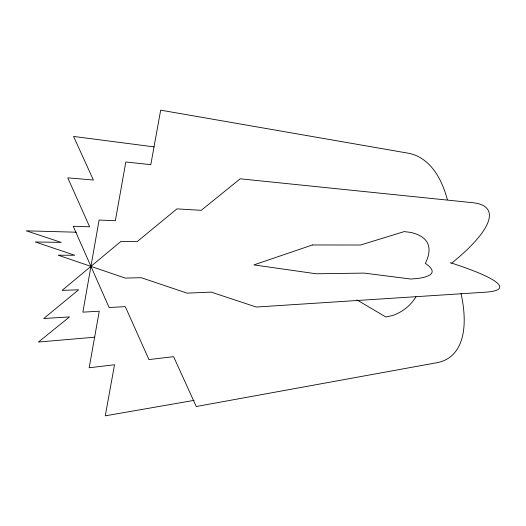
<?xml version="1.0" encoding="UTF-8"?>
<svg xmlns="http://www.w3.org/2000/svg" width="526" height="526" viewBox="0 0 526 526"><rect width="100%" height="100%" fill="white"/><g stroke="black" fill="none" stroke-linecap="round" stroke-linejoin="round"><path stroke-width="0.79" d="M194.127 400.365L105.266 415.836L114.523 364.755L89.177 367.766L99.25 311.195L82.884 312.148L99.092 220.059L115.358 220.736L125.819 161.969L150.791 164.677L160.673 110.164L407.946 153.151A162.488 77.164 -72.8 0 1 447.33 199.63M94.89 337.179L38.444 342.045L69.504 316.915L43.724 318.526L78.617 289.8L62.127 290.359L120.967 241.381L137.076 241.684L176.92 208.888L201.241 210.321L240.198 178.801L472.552 202.681A160.318 39.588 -27.2 0 1 451.722 263.131A160.003 19.094 11.7 0 1 485.268 292.2L256.261 307.046L211.228 292.121L187.065 293.146L141.297 277.715L125.221 278.076L58.208 255.209L74.731 255.261L35.321 241.967L61.187 242.394L26.3 230.829L76.375 232.216M154.131 146.892L73.574 136.444L93.372 180.024L67.782 177.847L89.637 226.791L73.206 226.233L109.112 307.519L125.3 306.632L148.943 359.574L173.613 356.674L196.251 406.519L436.83 362.723A161.462 67.69 54 0 0 461.019 293.462M356.924 299.899L385.834 316.987L392.639 315.521A240.421 101.939 50.6 0 0 415.967 296.828M450.164 262.77A169.076 20.987 12.3 0 1 451.722 263.131M312.385 244.971L253.907 264.907L316.126 273.77L364.275 273.106L410.707 279.03L416.94 278.563A230.98 27.339 10.9 0 0 425.33 263.368A233.077 57.354 -25.4 0 0 410.609 232.387L404.218 231.598L360.527 245.017L312.385 244.971"/></g></svg>
